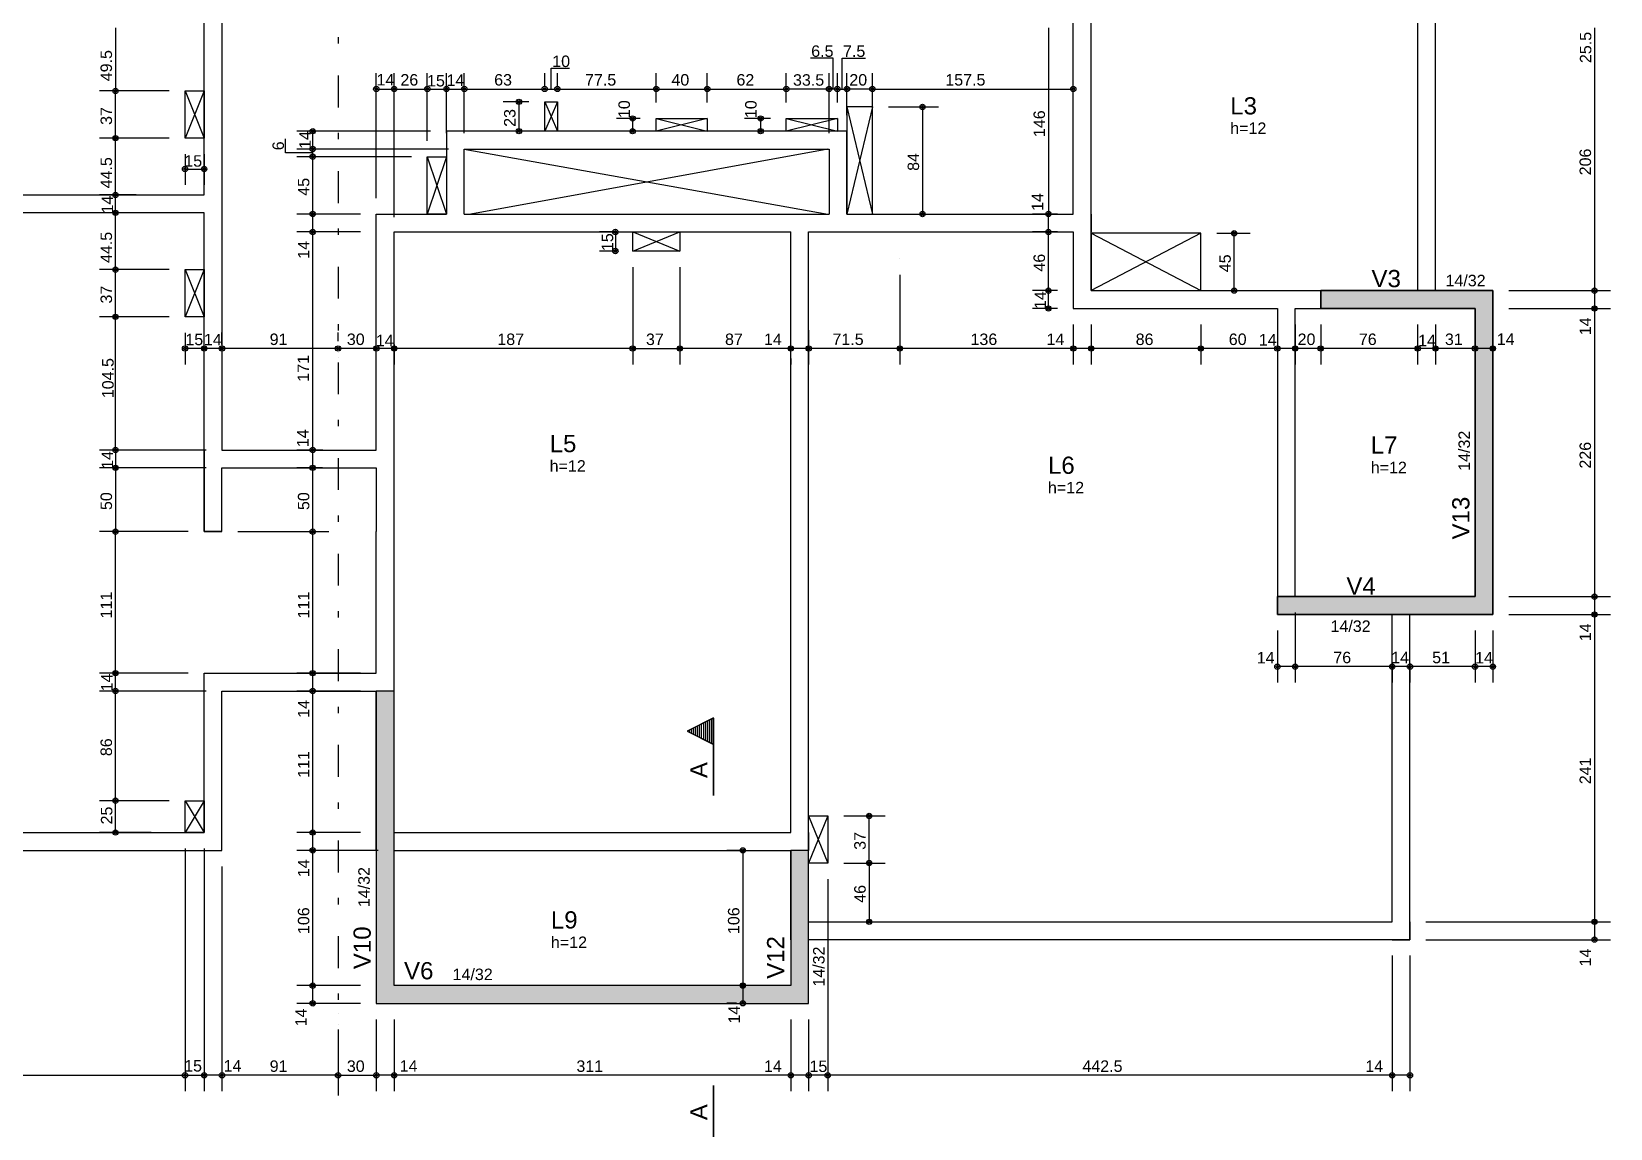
# Model space of a CAD drawing. Extents: x 0 to 119, y 0 to 84.
# Drawn here: x 23.87 to 48.63, y 47.89 to 65.09 of the extents above; entities that cross this region are included whole.
import ezdxf

# ---------------------------------------------------------------- set-up
doc = ezdxf.new("R2010")
doc.units = 0
doc.header["$MEASUREMENT"] = 0
doc.linetypes.add('ESTILO_TQS_0003', pattern=[1.5, 0.5, -0.4, 0.1, -0.5])
for name, color, linetype in [('10', 252, 'CONTINUOUS'), ('18', 6, 'CONTINUOUS'), ('25', 130, 'CONTINUOUS'), ('3', 7, 'CONTINUOUS'), ('32', 250, 'CONTINUOUS'), ('37', 7, 'CONTINUOUS'), ('38', 7, 'CONTINUOUS'), ('9', 8, 'CONTINUOUS')]:
    doc.layers.add(name, color=color, linetype=linetype)
doc.styles.add('TQS_ARIAL', font='arial.ttf')

msp = doc.modelspace()

# ---------------------------------------------------------------- linework, layer by layer
at = {"layer": '10', "color": 252, "linetype": 'Continuous'}
for p, q in [((26.573796, 64.15802), (26.273796, 63.41802)), ((26.273796, 64.15802), (26.573796, 63.41802)), ((31.914176, 63.98763), (32.114176, 63.52763)), ((32.114176, 63.98763), (31.914176, 63.52763)), ((36.65381, 63.9073), (37.05381, 62.2273)), ((37.05381, 63.9073), (36.65381, 62.2273)), ((33.663744, 63.727416), (34.463744, 63.5273)), ((34.463744, 63.727416), (33.663744, 63.5273)), ((35.703726, 63.727416), (36.503726, 63.527416)), ((36.503726, 63.727416), (35.703726, 63.527416)), ((30.65381, 63.2473), (36.35381, 62.2273)), ((36.35381, 63.2473), (30.75381, 62.2273)), ((30.07381, 63.1273), (30.37381, 62.2273)), ((30.37381, 63.1273), (30.07381, 62.2273)), ((33.294263, 61.947328), (34.034263, 61.647328)), ((33.294263, 61.647328), (34.034263, 61.947328)), ((42.204396, 61.9273), (40.484396, 61.027958)), ((40.484396, 61.92676), (42.204396, 61.027958)), ((26.57381, 61.35657), (26.27381, 60.61657)), ((26.27381, 61.35657), (26.57381, 60.61657)), ((26.27381, 53.0273), (26.57381, 52.5273)), ((26.57381, 53.0273), (26.27381, 52.5273)), ((36.05381, 52.788285), (36.35381, 52.048285)), ((36.35381, 52.788285), (36.05381, 52.048285))]:
    msp.add_line(p, q, dxfattribs=at)
for points in [[(26.273796, 63.41802), (26.273796, 64.15802), (26.573796, 64.15802), (26.573796, 63.41802), (26.273796, 63.41802)], [(31.914176, 63.98763), (32.114176, 63.98763), (32.114176, 63.52763), (31.914176, 63.52763), (31.914176, 63.98763)], [(36.65381, 62.2273), (37.05381, 62.2273), (37.05381, 63.9073), (36.65381, 63.9073), (36.65381, 62.2273)], [(33.663744, 63.727416), (34.463744, 63.727416), (34.463744, 63.5273), (33.663744, 63.5273), (33.663744, 63.727416)], [(35.703726, 63.727416), (36.503726, 63.727416), (36.503726, 63.527416), (35.703726, 63.527416), (35.703726, 63.727416)], [(30.37381, 62.2273), (30.07381, 62.2273), (30.07381, 63.1273), (30.37381, 63.1273), (30.37381, 62.2273)], [(34.034263, 61.647328), (33.294263, 61.647328), (33.294263, 61.947328), (34.034263, 61.947328), (34.034263, 61.647328)], [(42.204396, 61.9273), (40.484396, 61.9273), (40.484396, 61.027958), (42.204396, 61.027958), (42.204396, 61.9273)], [(26.27381, 60.61657), (26.27381, 61.35657), (26.57381, 61.35657), (26.57381, 60.61657), (26.27381, 60.61657)], [(26.27381, 53.0273), (26.57381, 53.0273), (26.57381, 52.5273), (26.27381, 52.5273), (26.27381, 53.0273)], [(36.05381, 52.048285), (36.05381, 52.788285), (36.35381, 52.788285), (36.35381, 52.048285), (36.05381, 52.048285)]]:
    msp.add_lwpolyline(points, dxfattribs=at)
at = {"layer": '18', "color": 6, "linetype": 'ESTILO_TQS_0003'}
msp.add_line((28.67381, 74.901197), (28.67381, 48.197187), dxfattribs=at)
at = {"layer": '25', "color": 130, "linetype": 'Continuous'}
for points in [[(44.083854, 61.0273), (46.783854, 61.0273), (46.783854, 55.9473), (43.40381, 55.9473), (43.40381, 56.2273), (46.503854, 56.2273), (46.503854, 60.7473), (44.083854, 60.7473), (44.083854, 61.027298)], [(29.27381, 54.747349), (29.27381, 49.84616), (36.05381, 49.84616), (36.05381, 52.2473), (35.77381, 52.2473), (35.77381, 50.127185), (29.55381, 50.127185), (29.55381, 54.747349), (29.27381, 54.747349)]]:
    msp.add_lwpolyline(points, dxfattribs=at)
for points in [[(44.083854, 60.7473), (44.083854, 61.0273), (46.503854, 60.7473)], [(44.083854, 61.0273), (46.783854, 61.0273), (46.503854, 60.7473)], [(46.503854, 60.7473), (46.783854, 61.0273), (46.503854, 56.2273)], [(46.783854, 61.0273), (46.783854, 55.9473), (46.503854, 56.2273)], [(46.503854, 56.2273), (46.783854, 55.9473), (43.40381, 55.9473)], [(43.40381, 55.9473), (43.40381, 56.2273), (46.503854, 56.2273)], [(29.55381, 50.127185), (29.55381, 54.747349), (29.27381, 54.747349)], [(29.55381, 50.127185), (29.27381, 54.747349), (29.27381, 49.84616)], [(35.77381, 52.2473), (35.77381, 50.127185), (36.05381, 49.84616)], [(35.77381, 52.2473), (36.05381, 49.84616), (36.05381, 52.2473)], [(29.55381, 50.127185), (29.27381, 49.84616), (36.05381, 49.84616)], [(29.55381, 50.127185), (36.05381, 49.84616), (35.77381, 50.127185)]]:
    msp.add_solid(points, dxfattribs=at)
at = {"layer": '3', "color": 7, "linetype": 'Continuous'}
for p, q in [((44.083854, 61.0273), (44.083854, 60.7473)), ((44.083854, 61.0273), (44.083854, 60.7473)), ((46.783854, 55.9473), (46.783854, 61.0273)), ((46.783854, 55.9473), (46.783854, 61.0273)), ((46.783854, 61.027298), (46.783854, 55.9473)), ((46.783854, 61.027298), (46.783854, 55.9473)), ((44.083854, 60.7473), (46.503854, 60.7473)), ((44.083854, 60.7473), (46.503854, 60.7473)), ((46.503854, 60.7473), (46.503854, 56.2273)), ((46.503854, 60.7473), (46.503854, 56.2273)), ((46.503854, 56.2273), (43.40381, 56.2273)), ((43.40381, 56.2273), (43.40381, 55.9473)), ((46.503854, 56.2273), (43.40381, 56.2273)), ((43.40381, 55.9473), (46.783854, 55.9473)), ((43.40381, 55.9473), (46.783854, 55.9473)), ((34.561941, 54.324016), (34.147109, 54.1166)), ((34.560203, 54.321195), (34.151011, 54.1166)), ((34.37048, 54.226331), (34.37048, 54.006868)), ((34.40239, 54.242286), (34.40239, 53.990913)), ((34.434301, 54.258243), (34.434301, 53.974957)), ((34.466211, 54.274198), (34.466211, 53.959001)), ((34.498121, 54.290153), (34.498121, 53.943046)), ((34.530031, 54.306109), (34.530031, 53.92709)), ((34.560202, 54.321195), (34.560202, 53.108061)), ((34.561941, 53.108061), (34.561941, 54.324016)), ((34.147109, 54.1166), (34.560203, 53.910054)), ((34.151012, 54.1166), (34.560202, 53.912005)), ((34.179019, 54.130604), (34.179019, 54.102597)), ((34.210929, 54.146559), (34.210929, 54.086642)), ((34.24284, 54.162514), (34.24284, 54.070687)), ((34.27475, 54.178468), (34.27475, 54.054732)), ((34.30666, 54.194422), (34.30666, 54.038777)), ((34.338759, 54.210473), (34.338572, 54.022821)), ((34.560202, 47.345867), (34.560202, 48.559001)), ((34.561941, 48.559001), (34.561941, 47.343046))]:
    msp.add_line(p, q, dxfattribs=at)
for points in [[(46.783854, 61.0273), (45.783854, 61.0273), (44.083854, 61.0273), (45.503854, 61.0273)], [(45.783854, 55.9473), (46.783852, 55.9473), (46.783852, 61.0273), (45.783854, 61.0273)], [(29.27381, 54.747349), (29.27381, 49.84616), (36.05381, 49.847185), (36.05381, 52.2473), (35.77381, 52.2473), (35.77381, 50.127185), (29.55381, 50.127185), (29.55381, 54.747349), (29.27381, 54.747349)], [(34.560202, 54.321195), (34.151012, 54.1166), (34.560202, 53.912005), (34.560202, 54.321195)], [(29.27381, 52.2473), (29.27381, 49.84616), (36.05381, 49.847185), (36.05381, 50.8473)]]:
    msp.add_lwpolyline(points, dxfattribs=at)
at = {"layer": '32', "color": 250, "linetype": 'Continuous'}
for p, q in [((25.183263, 65.1473), (25.183263, 64.15802)), ((39.814373, 65.1473), (39.814373, 62.2273)), ((48.377259, 65.1473), (48.377259, 61.0273)), ((29.27381, 62.4773), (29.27381, 64.439235)), ((29.55381, 62.1773), (29.55381, 64.439235)), ((29.55381, 62.1973), (29.55381, 64.439235)), ((30.07381, 63.3773), (30.07381, 64.439235)), ((30.07381, 63.3773), (30.07381, 64.439235)), ((30.37381, 63.7773), (30.37381, 64.439235)), ((30.37381, 63.4973), (30.37381, 64.439235)), ((30.65381, 63.7773), (30.65381, 64.439235)), ((30.65381, 63.4973), (30.65381, 64.439235)), ((31.914176, 64.23763), (31.914176, 64.439235)), ((31.914176, 64.23763), (31.914176, 64.439235)), ((32.114176, 64.23763), (32.114176, 64.439235)), ((32.114176, 64.23763), (32.114176, 64.439235)), ((33.663744, 63.977416), (33.663744, 64.439235)), ((33.663744, 63.977416), (33.663744, 64.439235)), ((34.463744, 63.977416), (34.463744, 64.439235)), ((34.463744, 63.977416), (34.463744, 64.439235)), ((35.703726, 63.977416), (35.703726, 64.439235)), ((35.703726, 63.977416), (35.703726, 64.439235)), ((36.37381, 63.4973), (36.37381, 64.439235)), ((36.37381, 63.4973), (36.37381, 64.439235)), ((36.503726, 63.977416), (36.503726, 64.439235)), ((36.503726, 63.977416), (36.503726, 64.439235)), ((36.65381, 64.0273), (36.65381, 64.439235)), ((36.65381, 63.7773), (36.65381, 64.439235)), ((37.05381, 63.897382), (37.05381, 64.439235)), ((37.05381, 64.1573), (37.05381, 64.439235)), ((40.203854, 64.438895), (40.203854, 64.439235)), ((26.023796, 64.15802), (24.933263, 64.15802)), ((26.023796, 64.15802), (24.933263, 64.15802)), ((25.183263, 63.41802), (25.183263, 64.15802)), ((26.273796, 64.15802), (26.273796, 64.15802)), ((26.273796, 64.15802), (26.273796, 64.15802)), ((29.27381, 64.189235), (29.55381, 64.189235)), ((29.55381, 64.189235), (30.07381, 64.189235)), ((30.07381, 64.189235), (30.37381, 64.189235)), ((30.37381, 64.189235), (30.65381, 64.189235)), ((30.65381, 64.189235), (31.914176, 64.189235)), ((31.914176, 64.189235), (32.114176, 64.189235)), ((32.114176, 64.189235), (33.663744, 64.189235)), ((33.663744, 64.189235), (34.463744, 64.189235)), ((34.463744, 64.189235), (35.703726, 64.189235)), ((36.37381, 64.189235), (35.703726, 64.189235)), ((36.503726, 64.189235), (36.37381, 64.189235)), ((36.503726, 64.189235), (36.65381, 64.189235)), ((37.05381, 64.189235), (36.65381, 64.189235)), ((37.05381, 64.189235), (40.203854, 64.189235)), ((40.203854, 64.188895), (40.203854, 64.188895)), ((31.664176, 63.98763), (31.260807, 63.98763)), ((31.510807, 63.98763), (31.510807, 63.52763)), ((31.914176, 63.98763), (31.914176, 63.98763)), ((31.914176, 63.98763), (31.914176, 63.98763)), ((31.914176, 63.98763), (31.914176, 63.98763)), ((32.114176, 63.98763), (32.114176, 63.98763)), ((32.114176, 63.98763), (32.114176, 63.98763)), ((37.05381, 63.9073), (37.05381, 63.9073)), ((37.05381, 63.9073), (37.05381, 63.9073)), ((37.30381, 63.9073), (38.089825, 63.9073)), ((37.839825, 63.9073), (37.839825, 62.2273)), ((33.413744, 63.727416), (33.042621, 63.727416)), ((33.292621, 63.727416), (33.292621, 63.5273)), ((33.663744, 63.727416), (33.663744, 63.727416)), ((33.663744, 63.727416), (33.663744, 63.727416)), ((33.663744, 63.727416), (33.663744, 63.727416)), ((34.463744, 63.727416), (34.463744, 63.727416)), ((34.463744, 63.727416), (34.463744, 63.727416)), ((35.453726, 63.727416), (35.050119, 63.727416)), ((35.300119, 63.727416), (35.300119, 63.527416)), ((35.703726, 63.727416), (35.703726, 63.727416)), ((35.703726, 63.727416), (35.703726, 63.727416)), ((35.703726, 63.727416), (35.703726, 63.727416)), ((36.503726, 63.727416), (36.503726, 63.727416)), ((36.503726, 63.727416), (36.503726, 63.727416)), ((36.65381, 63.7773), (36.65381, 63.7773)), ((37.05381, 63.647382), (37.05381, 63.647382)), ((26.023796, 63.41802), (24.933263, 63.41802)), ((26.023796, 63.41802), (24.933263, 63.41802)), ((25.183263, 62.5273), (25.183263, 63.41802)), ((26.273796, 63.41802), (26.273796, 63.41802)), ((26.273796, 63.41802), (26.273796, 63.41802)), ((26.273796, 63.41802), (26.273796, 63.41802)), ((26.57381, 63.41802), (26.57381, 63.41802)), ((30.12381, 63.5273), (28.027582, 63.5273)), ((28.277582, 63.2473), (28.277582, 63.5273)), ((30.37381, 63.5273), (30.37381, 63.5273)), ((30.37381, 63.5273), (30.37381, 63.5273)), ((30.65381, 63.5273), (30.65381, 63.5273)), ((31.664176, 63.52763), (31.260807, 63.52763)), ((31.914176, 63.52763), (31.914176, 63.52763)), ((33.413744, 63.5273), (33.042621, 63.5273)), ((33.663744, 63.5273), (33.663744, 63.5273)), ((35.453726, 63.527416), (35.050119, 63.527416)), ((35.703726, 63.527416), (35.703726, 63.527416)), ((36.65381, 63.5273), (36.65381, 63.5273)), ((26.273796, 63.16802), (26.273796, 62.684535)), ((26.57381, 63.16802), (26.57381, 62.684535)), ((30.40381, 63.2473), (28.027582, 63.2473)), ((30.40381, 63.2473), (28.027582, 63.2473)), ((28.277582, 63.1273), (28.277582, 63.2473)), ((30.37381, 63.2473), (30.37381, 63.2473)), ((30.65381, 63.2473), (30.65381, 63.2473)), ((30.65381, 63.2473), (30.65381, 63.2473)), ((30.65381, 63.2473), (30.65381, 63.2473)), ((36.37381, 63.2473), (36.37381, 63.2473)), ((36.37381, 63.2473), (36.37381, 63.2473)), ((26.273796, 62.934535), (26.57381, 62.934535)), ((29.82381, 63.1273), (28.027582, 63.1273)), ((29.82381, 63.1273), (28.027582, 63.1273)), ((28.277582, 62.2273), (28.277582, 63.1273)), ((30.07381, 63.1273), (30.07381, 63.1273)), ((30.07381, 63.1273), (30.07381, 63.1273)), ((30.07381, 63.1273), (30.07381, 63.1273)), ((30.07381, 63.1273), (30.07381, 63.1273)), ((25.102949, 62.5273), (24.933263, 62.5273)), ((25.5104, 62.5273), (24.933263, 62.5273)), ((25.183263, 62.2473), (25.183263, 62.5273)), ((25.352949, 62.5273), (25.352949, 62.5273)), ((25.7604, 62.5273), (25.7604, 62.5273)), ((25.220679, 62.2473), (24.933263, 62.2473)), ((25.220679, 62.2473), (24.933263, 62.2473)), ((25.183263, 61.35657), (25.183263, 62.2473)), ((25.470679, 62.2473), (25.470679, 62.2473)), ((25.470679, 62.2473), (25.470679, 62.2473)), ((29.02381, 62.2273), (28.027582, 62.2273)), ((29.02381, 62.2273), (28.027582, 62.2273)), ((28.277582, 61.9473), (28.277582, 62.2273)), ((29.27381, 62.2273), (29.27381, 62.2273)), ((29.27381, 62.2273), (29.27381, 62.2273)), ((29.27381, 62.2273), (29.27381, 62.2273)), ((37.06381, 62.2273), (37.06381, 62.2273)), ((37.31381, 62.2273), (38.089825, 62.2273)), ((39.953854, 62.2273), (39.564373, 62.2273)), ((39.953854, 62.2273), (39.564373, 62.2273)), ((39.814373, 61.9473), (39.814373, 62.2273)), ((40.203854, 62.2273), (40.203854, 62.2273)), ((40.203854, 62.2273), (40.203854, 62.2273)), ((29.02381, 61.9473), (28.027582, 61.9473)), ((29.02381, 61.9473), (28.027582, 61.9473)), ((28.277582, 58.527301), (28.277582, 61.9473)), ((29.27381, 61.9473), (29.27381, 61.9473)), ((29.27381, 61.9473), (29.27381, 61.9473)), ((29.55381, 61.9473), (29.55381, 61.9473)), ((29.55381, 61.9273), (29.55381, 61.9273)), ((33.044263, 61.9473), (32.772657, 61.9473)), ((33.022657, 61.9473), (33.022657, 61.647328)), ((33.294263, 61.9473), (33.294263, 61.9473)), ((39.953854, 61.9473), (39.564373, 61.9473)), ((39.953854, 61.9473), (39.564373, 61.9473)), ((39.814373, 61.0273), (39.814373, 61.9473)), ((40.203854, 61.9473), (40.203854, 61.9473)), ((40.203854, 61.9473), (40.203854, 61.9473)), ((42.204396, 61.9273), (42.204396, 61.9273)), ((42.454396, 61.9273), (42.977294, 61.9273)), ((42.727294, 61.0273), (42.727294, 61.9273)), ((33.044263, 61.647328), (32.772657, 61.647328)), ((33.294263, 61.647328), (33.294263, 61.647328)), ((33.294263, 61.647328), (33.294263, 61.647328)), ((33.294263, 61.647328), (33.294263, 61.647328)), ((34.034263, 61.647328), (34.034263, 61.647328)), ((34.034263, 61.647328), (34.034263, 61.647328)), ((37.484306, 61.5273), (37.484306, 61.5273)), ((37.484306, 61.5273), (37.484306, 61.5273)), ((26.02381, 61.35657), (24.933263, 61.35657)), ((26.02381, 61.35657), (24.933263, 61.35657)), ((25.183263, 60.61657), (25.183263, 61.35657)), ((26.27381, 61.35657), (26.27381, 61.35657)), ((26.27381, 61.35657), (26.27381, 61.35657)), ((33.294263, 61.397328), (33.294263, 59.869884)), ((33.294263, 61.397328), (33.294263, 59.869884)), ((34.034263, 61.397328), (34.034263, 59.869884)), ((34.034263, 61.397328), (34.034263, 59.869884)), ((37.484306, 61.2773), (37.484306, 59.869884)), ((37.484306, 61.2773), (37.484306, 59.869884)), ((39.953854, 61.0273), (39.564373, 61.0273)), ((39.953854, 61.0273), (39.564373, 61.0273)), ((39.814373, 60.7473), (39.814373, 61.0273)), ((40.203854, 61.0273), (40.203854, 61.0273)), ((40.203854, 61.0273), (40.203854, 61.0273)), ((42.358525, 61.0273), (42.358525, 61.0273)), ((42.608525, 61.0273), (42.977294, 61.0273)), ((46.783852, 61.0273), (46.783852, 61.0273)), ((46.783854, 61.0273), (46.783854, 61.0273)), ((47.033852, 61.0273), (48.627259, 61.0273)), ((47.033854, 61.0273), (48.627259, 61.0273)), ((48.377259, 61.0273), (48.377259, 60.7473)), ((39.953854, 60.7473), (39.564373, 60.7473)), ((40.203854, 60.7473), (40.203854, 60.7473)), ((40.203854, 60.7473), (40.203854, 60.7473)), ((40.203854, 60.7473), (40.203854, 60.7473)), ((40.483854, 60.7473), (40.483854, 60.7473)), ((40.483854, 60.7473), (40.483854, 60.7473)), ((42.204396, 60.7473), (42.204396, 60.7473)), ((42.204396, 60.7473), (42.204396, 60.7473)), ((43.403854, 60.7473), (43.403854, 60.7473)), ((43.403854, 60.7473), (43.403854, 60.7473)), ((43.683854, 60.7473), (43.683854, 60.7473)), ((43.683854, 60.7473), (43.683854, 60.7473)), ((44.083854, 60.747298), (44.083854, 60.747298)), ((44.083854, 60.747298), (44.083854, 60.747298)), ((45.603854, 60.747298), (45.603854, 60.747298)), ((45.603854, 60.747298), (45.603854, 60.747298)), ((45.883854, 60.747298), (45.883854, 60.747298)), ((45.883855, 60.747298), (45.883855, 60.747298)), ((46.783852, 60.7473), (46.783852, 60.7473)), ((46.783852, 60.7473), (46.783852, 60.7473)), ((47.033852, 60.7473), (48.627259, 60.7473)), ((47.033852, 60.7473), (48.627259, 60.7473)), ((48.377259, 60.7473), (48.377259, 56.2273)), ((26.02381, 60.61657), (24.933263, 60.61657)), ((26.02381, 60.61657), (24.933263, 60.61657)), ((25.183263, 58.527301), (25.183263, 60.61657)), ((26.27381, 60.61657), (26.27381, 60.61657)), ((26.27381, 60.61657), (26.27381, 60.61657)), ((26.27381, 60.61657), (26.27381, 60.61657)), ((29.55381, 60.431725), (29.55381, 60.431725)), ((36.05381, 60.654428), (36.05381, 60.654428)), ((36.05381, 60.654428), (36.05381, 60.654428)), ((40.203854, 60.4973), (40.203854, 59.869884)), ((40.203854, 60.4973), (40.203854, 59.869884)), ((40.483854, 60.4973), (40.483854, 59.869884)), ((40.483854, 60.4973), (40.483854, 59.869884)), ((42.204396, 60.4973), (42.204396, 59.869884)), ((42.204396, 60.4973), (42.204396, 59.869884)), ((43.403854, 60.4973), (43.403854, 59.869884)), ((43.403854, 60.4973), (43.403854, 59.869884)), ((43.683854, 60.4973), (43.683854, 59.869884)), ((43.683854, 60.4973), (43.683854, 59.869884)), ((44.083854, 60.497298), (44.083854, 59.869884)), ((44.083854, 60.497298), (44.083854, 59.869884)), ((45.603854, 60.497298), (45.603854, 59.869884)), ((45.603854, 60.497298), (45.603854, 59.869884)), ((45.883854, 60.497298), (45.883854, 59.869884)), ((45.883855, 60.497298), (45.883855, 59.869884)), ((26.27381, 60.36657), (26.27381, 59.869884)), ((26.57381, 60.20429), (26.57381, 60.369884)), ((26.57381, 60.243108), (26.57381, 60.369884)), ((26.853782, 60.246477), (26.853782, 60.246477)), ((26.853783, 60.180017), (26.853783, 60.369884)), ((28.67381, 60.300566), (28.67381, 60.369884)), ((28.67381, 60.233864), (28.67381, 60.369884)), ((29.27381, 60.125945), (29.27381, 60.369884)), ((29.27381, 60.152977), (29.27381, 60.369884)), ((29.55381, 60.06785), (29.55381, 60.369884)), ((29.55381, 60.181725), (29.55381, 59.869884)), ((35.77381, 60.213045), (35.77381, 60.213045)), ((35.77381, 60.213045), (35.77381, 60.213045)), ((36.05381, 60.404428), (36.05381, 59.869884)), ((36.05381, 60.404428), (36.05381, 59.869884)), ((46.783854, 60.199325), (46.783854, 60.199325)), ((26.57381, 60.119884), (26.27381, 60.119884)), ((26.853783, 60.119884), (26.57381, 60.119884)), ((26.57381, 59.993108), (26.57381, 59.993108)), ((26.57381, 59.95429), (26.57381, 59.95429)), ((28.67381, 60.119884), (26.853782, 60.119884)), ((26.853782, 59.996477), (26.853782, 59.869884)), ((26.853783, 59.930017), (26.853783, 59.930017)), ((29.27381, 60.119884), (28.67381, 60.119884)), ((28.67381, 60.050566), (28.67381, 60.050566)), ((28.67381, 59.983864), (28.67381, 59.983864)), ((29.55381, 60.119884), (29.27381, 60.119884)), ((33.294263, 60.119884), (29.55381, 60.119884)), ((33.294263, 60.119884), (34.034263, 60.119884)), ((35.77381, 60.119884), (34.034263, 60.119884)), ((36.05381, 60.119884), (35.77381, 60.119884)), ((35.77381, 59.963045), (35.77381, 59.869884)), ((35.77381, 59.963045), (35.77381, 59.869884)), ((37.484306, 60.119884), (36.05381, 60.119884)), ((40.203854, 60.119884), (37.484306, 60.119884)), ((40.483854, 60.119884), (40.203854, 60.119884)), ((42.204396, 60.119884), (40.483854, 60.119884)), ((43.403854, 60.119884), (42.204396, 60.119884)), ((43.683854, 60.119884), (43.403854, 60.119884)), ((44.083854, 60.119884), (43.683854, 60.119884)), ((45.603854, 60.119884), (44.083854, 60.119884)), ((45.883854, 60.119884), (45.603854, 60.119884)), ((46.503856, 60.119884), (45.883855, 60.119884)), ((46.783854, 60.119884), (46.503856, 60.119884)), ((46.503856, 60.119884), (46.503856, 60.119884)), ((46.503856, 60.119884), (46.503856, 60.119884)), ((46.783854, 59.949325), (46.783854, 59.869884)), ((29.27381, 59.902977), (29.27381, 59.902977)), ((29.27381, 59.875945), (29.27381, 59.875945)), ((29.55381, 59.81785), (29.55381, 59.81785)), ((26.603785, 58.527301), (24.933263, 58.527301)), ((26.60381, 58.527301), (24.933263, 58.527301)), ((25.183263, 58.527301), (25.183263, 58.247301)), ((26.853785, 58.527301), (26.853785, 58.527301)), ((26.85381, 58.527301), (26.85381, 58.527301)), ((28.437693, 58.527301), (28.027582, 58.527301)), ((28.437693, 58.527301), (28.027582, 58.527301)), ((28.277582, 58.247301), (28.277582, 58.527301)), ((28.687693, 58.527301), (28.687693, 58.527301)), ((28.687693, 58.527301), (28.687693, 58.527301)), ((26.60381, 58.247301), (24.933263, 58.247301)), ((26.60381, 58.247301), (24.933263, 58.247301)), ((25.183263, 58.247301), (25.183263, 57.2473)), ((26.85381, 58.247301), (26.85381, 58.247301)), ((26.85381, 58.247301), (26.85381, 58.247301)), ((28.429131, 58.247301), (28.027582, 58.247301)), ((28.429131, 58.247301), (28.027582, 58.247301)), ((28.277582, 57.2473), (28.277582, 58.247301)), ((28.679131, 58.247301), (28.679131, 58.247301)), ((28.679131, 58.247301), (28.679131, 58.247301)), ((26.32381, 57.2473), (24.933263, 57.2473)), ((26.32381, 57.2473), (24.933263, 57.2473)), ((25.183263, 55.027349), (25.183263, 57.2473)), ((26.57381, 57.2473), (26.57381, 57.2473)), ((26.57381, 57.2473), (26.57381, 57.2473)), ((26.85381, 57.2473), (26.85381, 57.2473)), ((26.85381, 57.2473), (26.85381, 57.2473)), ((27.10381, 57.2473), (28.527582, 57.2473)), ((27.10381, 57.2473), (28.527582, 57.2473)), ((28.277582, 55.027349), (28.277582, 57.2473)), ((43.683854, 56.2273), (43.683854, 56.2273)), ((46.783854, 56.2273), (46.783854, 56.2273)), ((46.783854, 56.2273), (46.783854, 56.2273)), ((47.033854, 56.2273), (48.627259, 56.2273)), ((47.033854, 56.2273), (48.627259, 56.2273)), ((48.377259, 56.2273), (48.377259, 55.9473)), ((43.683854, 55.9773), (43.683854, 54.879215)), ((43.40385, 55.947298), (43.40385, 55.947298)), ((43.68385, 55.947298), (43.68385, 55.947298)), ((46.503894, 55.947295), (46.503894, 55.947295)), ((46.503894, 55.947295), (46.503894, 55.947295)), ((46.783854, 55.9473), (46.783854, 55.9473)), ((46.783854, 55.9473), (46.783854, 55.9473)), ((46.783894, 55.947295), (46.783894, 55.947295)), ((47.033854, 55.9473), (48.627259, 55.9473)), ((47.033854, 55.9473), (48.627259, 55.9473)), ((48.377259, 55.9473), (48.377259, 51.1273)), ((43.40385, 55.697298), (43.40385, 54.879215)), ((43.68385, 55.697298), (43.68385, 54.879215)), ((46.503894, 55.697295), (46.503894, 54.879213)), ((46.503894, 55.697295), (46.503894, 54.879213)), ((46.783894, 55.697295), (46.783894, 54.879213)), ((45.203933, 55.438757), (45.203933, 55.438757)), ((45.203933, 55.18646), (45.203933, 55.379215)), ((45.483933, 55.432789), (45.483933, 55.432789)), ((45.483933, 55.432789), (45.483933, 55.432789)), ((26.32381, 55.027349), (24.933263, 55.027349)), ((26.32381, 55.027349), (24.933263, 55.027349)), ((25.183263, 54.747349), (25.183263, 55.027349)), ((26.57381, 55.027349), (26.57381, 55.027349)), ((26.57381, 55.027349), (26.57381, 55.027349)), ((29.02381, 55.027349), (28.027582, 55.027349)), ((29.02381, 55.027349), (28.027582, 55.027349)), ((28.277582, 54.747349), (28.277582, 55.027349)), ((29.27381, 55.027349), (29.27381, 55.027349)), ((29.27381, 55.027349), (29.27381, 55.027349)), ((43.68385, 55.129215), (43.40385, 55.129215)), ((45.203933, 55.129215), (43.683854, 55.129215)), ((45.203933, 55.188757), (45.203933, 54.879215)), ((45.483933, 55.129215), (45.203933, 55.129215)), ((45.483933, 55.182789), (45.483933, 54.879215)), ((45.483933, 55.182789), (45.483933, 54.879213)), ((46.503894, 55.129213), (45.483933, 55.129213)), ((46.783894, 55.129213), (46.503894, 55.129213)), ((26.60381, 54.747349), (24.933263, 54.747349)), ((26.60381, 54.747349), (24.933263, 54.747349)), ((25.183263, 53.0273), (25.183263, 54.747349)), ((26.85381, 54.747349), (26.85381, 54.747349)), ((26.85381, 54.747349), (26.85381, 54.747349)), ((29.02381, 54.747349), (28.027582, 54.747349)), ((29.02381, 54.747349), (28.027582, 54.747349)), ((28.277582, 52.5273), (28.277582, 54.747349)), ((29.27381, 54.747349), (29.27381, 54.747349)), ((29.27381, 54.747349), (29.27381, 54.747349)), ((45.203933, 54.93646), (45.203933, 54.93646)), ((26.02381, 53.0273), (24.933263, 53.0273)), ((26.02381, 53.0273), (24.933263, 53.0273)), ((25.183263, 52.5273), (25.183263, 53.0273)), ((26.27381, 53.0273), (26.27381, 53.0273)), ((26.27381, 53.0273), (26.27381, 53.0273)), ((36.35381, 52.788285), (36.35381, 52.788285)), ((36.60381, 52.788285), (37.252332, 52.788285)), ((37.002332, 52.048285), (37.002332, 52.788285)), ((25.741224, 52.5273), (24.933263, 52.5273)), ((25.991224, 52.5273), (25.991224, 52.5273)), ((26.27381, 52.5273), (26.27381, 52.5273)), ((26.27381, 52.5273), (26.27381, 52.5273)), ((26.57381, 52.5273), (26.57381, 52.5273)), ((29.02381, 52.5273), (28.027582, 52.5273)), ((29.02381, 52.5273), (28.027582, 52.5273)), ((28.277582, 52.2473), (28.277582, 52.5273)), ((29.27381, 52.5273), (29.27381, 52.5273)), ((29.27381, 52.5273), (29.27381, 52.5273)), ((26.27381, 52.2773), (26.27381, 48.469496)), ((26.27381, 52.2773), (26.27381, 48.469496)), ((26.57381, 52.2773), (26.57381, 48.469496)), ((26.57381, 52.2473), (26.57381, 52.2473)), ((26.85381, 52.2473), (26.85381, 52.2473)), ((26.85381, 52.2473), (26.85381, 52.2473)), ((29.30381, 52.2473), (28.027582, 52.2473)), ((29.30381, 52.2473), (28.027582, 52.2473)), ((28.277582, 50.127185), (28.277582, 52.2473)), ((29.55381, 52.2473), (29.55381, 52.2473)), ((29.55381, 52.2473), (29.55381, 52.2473)), ((34.994322, 52.247185), (34.772033, 52.247185)), ((35.022033, 52.247185), (35.022033, 50.127185)), ((35.244322, 52.247185), (35.244322, 52.247185)), ((26.57381, 51.9973), (26.57381, 48.469496)), ((26.85381, 51.9973), (26.85381, 48.469496)), ((26.85381, 51.9973), (26.85381, 48.469496)), ((36.35381, 52.048285), (36.35381, 52.048285)), ((36.35381, 52.048285), (36.35381, 52.048285)), ((36.35381, 52.048285), (36.35381, 52.048285)), ((36.35381, 52.048285), (36.35381, 52.048285)), ((36.60381, 52.048285), (37.252332, 52.048285)), ((36.60381, 52.048285), (37.252332, 52.048285)), ((37.002332, 52.048285), (37.002332, 51.1273)), ((36.35381, 51.798285), (36.35381, 48.469496)), ((36.35381, 51.798285), (36.35381, 48.469496)), ((36.646495, 51.1273), (36.646495, 51.1273)), ((36.896495, 51.1273), (37.252332, 51.1273)), ((45.483892, 51.1273), (45.483892, 51.1273)), ((45.483892, 51.1273), (45.483892, 51.1273)), ((45.733892, 51.1273), (48.627259, 51.1273)), ((45.733892, 51.1273), (48.627259, 51.1273)), ((48.377259, 51.1273), (48.377259, 50.8473)), ((45.203892, 50.8473), (45.203892, 50.8473)), ((45.203892, 50.8473), (45.203892, 50.8473)), ((45.483892, 50.8473), (45.483892, 50.8473)), ((45.483892, 50.8473), (45.483892, 50.8473)), ((45.733892, 50.8473), (48.627259, 50.8473)), ((45.203892, 50.5973), (45.203892, 48.469496)), ((45.203892, 50.5973), (45.203892, 48.469496)), ((45.483892, 50.5973), (45.483892, 48.469496)), ((29.02381, 50.127185), (28.027582, 50.127185)), ((29.02381, 50.127185), (28.027582, 50.127185)), ((28.277582, 49.846992), (28.277582, 50.127185)), ((29.27381, 50.127185), (29.27381, 50.127185)), ((29.27381, 50.127185), (29.27381, 50.127185)), ((34.915601, 50.129185), (34.772033, 50.129185)), ((35.117894, 50.127185), (34.772033, 50.127185)), ((35.022033, 50.129185), (35.022033, 49.849052)), ((35.165601, 50.129185), (35.165601, 50.129185)), ((35.367894, 50.127185), (35.367894, 50.127185)), ((29.02381, 49.846992), (28.027582, 49.846992)), ((29.27381, 49.846992), (36.05381, 49.846992)), ((29.27381, 49.846992), (29.27381, 49.846992)), ((29.27381, 49.84616), (29.27381, 49.84616)), ((29.27381, 49.84616), (29.27381, 49.84616)), ((29.55381, 49.84616), (29.55381, 49.84616)), ((29.55381, 49.84616), (29.55381, 49.84616)), ((34.921832, 49.849052), (34.772033, 49.849052)), ((35.171832, 49.849052), (35.171832, 49.849052)), ((35.77381, 49.84616), (35.77381, 49.84616)), ((35.77381, 49.84616), (35.77381, 49.84616)), ((36.05381, 49.84616), (36.05381, 49.84616)), ((36.05381, 49.84616), (36.05381, 49.84616)), ((28.67381, 49.688581), (28.67381, 49.688581)), ((29.27381, 49.59616), (29.27381, 48.469496)), ((29.27381, 49.59616), (29.27381, 48.469496)), ((29.55381, 49.59616), (29.55381, 48.469496)), ((29.55381, 49.59616), (29.55381, 48.469496)), ((35.77381, 49.59616), (35.77381, 48.469496)), ((35.77381, 49.59616), (35.77381, 48.469496)), ((36.05381, 49.59616), (36.05381, 48.469496)), ((36.05381, 49.59616), (36.05381, 48.469496)), ((28.67381, 49.516245), (28.67381, 49.516245)), ((28.67381, 49.438581), (28.67381, 48.469496)), ((28.67381, 49.266245), (28.67381, 48.469496)), ((19.25381, 48.719496), (26.27381, 48.719496)), ((26.27381, 48.719496), (26.57381, 48.719496)), ((26.85381, 48.719496), (26.57381, 48.719496)), ((28.67381, 48.719496), (26.85381, 48.719496)), ((28.67381, 48.719496), (29.27381, 48.719496)), ((29.55381, 48.719496), (29.27381, 48.719496)), ((35.77381, 48.719496), (29.55381, 48.719496)), ((36.05381, 48.719496), (35.77381, 48.719496)), ((36.35381, 48.719496), (36.05381, 48.719496)), ((45.203892, 48.719496), (36.35381, 48.719496)), ((45.483892, 48.719496), (45.203892, 48.719496))]:
    msp.add_line(p, q, dxfattribs=at)
for points in [[(36.438768, 64.189235), (36.438768, 64.672455), (36.085463, 64.672455)], [(36.578768, 64.189235), (36.578768, 64.672455), (36.946055, 64.672455)], [(32.014176, 64.189235), (32.014176, 64.513989), (32.30243, 64.513989)], [(28.277582, 63.1873), (27.849058, 63.1873), (27.849058, 63.406458)]]:
    msp.add_lwpolyline(points, dxfattribs=at)
for centre, radius in [((25.183263, 64.15802), 0.041625), ((25.183263, 64.15802), 0.041625), ((25.183263, 64.15802), 0.02075), ((25.183263, 64.15802), 0.02075), ((29.27381, 64.189235), 0.041625), ((29.27381, 64.189235), 0.02075), ((29.55381, 64.189235), 0.041625), ((29.55381, 64.189235), 0.041625), ((29.55381, 64.189235), 0.02075), ((29.55381, 64.189235), 0.02075), ((30.07381, 64.189235), 0.041625), ((30.07381, 64.189235), 0.041625), ((30.07381, 64.189235), 0.02075), ((30.07381, 64.189235), 0.02075), ((30.37381, 64.189235), 0.041625), ((30.37381, 64.189235), 0.041625), ((30.37381, 64.189235), 0.02075), ((30.37381, 64.189235), 0.02075), ((30.65381, 64.189235), 0.041625), ((30.65381, 64.189235), 0.041625), ((30.65381, 64.189235), 0.02075), ((30.65381, 64.189235), 0.02075), ((31.914176, 64.189235), 0.041625), ((31.914176, 64.189235), 0.041625), ((31.914176, 64.189235), 0.02075), ((31.914176, 64.189235), 0.02075), ((32.114176, 64.189235), 0.041625), ((32.114176, 64.189235), 0.041625), ((32.114176, 64.189235), 0.02075), ((32.114176, 64.189235), 0.02075), ((33.663744, 64.189235), 0.041625), ((33.663744, 64.189235), 0.041625), ((33.663744, 64.189235), 0.02075), ((33.663744, 64.189235), 0.02075), ((34.463744, 64.189235), 0.041625), ((34.463744, 64.189235), 0.041625), ((34.463744, 64.189235), 0.02075), ((34.463744, 64.189235), 0.02075), ((35.703726, 64.189235), 0.041625), ((35.703726, 64.189235), 0.041625), ((35.703726, 64.189235), 0.02075), ((35.703726, 64.189235), 0.02075), ((36.37381, 64.189235), 0.041625), ((36.37381, 64.189235), 0.041625), ((36.37381, 64.189235), 0.02075), ((36.37381, 64.189235), 0.02075), ((36.503726, 64.189235), 0.041625), ((36.503726, 64.189235), 0.041625), ((36.503726, 64.189235), 0.02075), ((36.503726, 64.189235), 0.02075), ((36.65381, 64.189235), 0.041625), ((36.65381, 64.189235), 0.041625), ((36.65381, 64.189235), 0.02075), ((36.65381, 64.189235), 0.02075), ((37.05381, 64.189235), 0.041625), ((37.05381, 64.189235), 0.041625), ((37.05381, 64.189235), 0.02075), ((37.05381, 64.189235), 0.02075), ((40.203854, 64.189235), 0.041625), ((40.203854, 64.189235), 0.02075), ((31.510807, 63.98763), 0.041625), ((31.510807, 63.98763), 0.02075), ((37.839825, 63.9073), 0.041625), ((37.839825, 63.9073), 0.02075), ((33.292621, 63.727416), 0.041625), ((33.292621, 63.727416), 0.02075), ((35.300119, 63.727416), 0.041625), ((35.300119, 63.727416), 0.02075), ((25.183263, 63.41802), 0.041625), ((25.183263, 63.41802), 0.041625), ((25.183263, 63.41802), 0.02075), ((25.183263, 63.41802), 0.02075), ((28.277582, 63.5273), 0.041625), ((28.277582, 63.5273), 0.02075), ((31.510807, 63.52763), 0.041625), ((31.510807, 63.52763), 0.02075), ((33.292621, 63.5273), 0.041625), ((33.292621, 63.5273), 0.02075), ((35.300119, 63.527416), 0.041625), ((35.300119, 63.527416), 0.02075), ((28.277582, 63.2473), 0.041625), ((28.277582, 63.2473), 0.041625), ((28.277582, 63.1273), 0.041625), ((28.277582, 63.1273), 0.041625), ((28.277582, 63.2473), 0.02075), ((28.277582, 63.2473), 0.02075), ((28.277582, 63.1273), 0.02075), ((28.277582, 63.1273), 0.02075), ((26.273796, 62.934535), 0.041625), ((26.273796, 62.934535), 0.02075), ((26.57381, 62.934535), 0.041625), ((26.57381, 62.934535), 0.02075), ((25.183263, 62.5273), 0.041625), ((25.183263, 62.5273), 0.041625), ((25.183263, 62.5273), 0.02075), ((25.183263, 62.5273), 0.02075), ((25.183263, 62.2473), 0.041625), ((25.183263, 62.2473), 0.041625), ((25.183263, 62.2473), 0.02075), ((25.183263, 62.2473), 0.02075), ((28.277582, 62.2273), 0.041625), ((28.277582, 62.2273), 0.041625), ((28.277582, 62.2273), 0.02075), ((28.277582, 62.2273), 0.02075), ((37.839825, 62.2273), 0.041625), ((37.839825, 62.2273), 0.02075), ((39.814373, 62.2273), 0.041625), ((39.814373, 62.2273), 0.041625), ((39.814373, 62.2273), 0.02075), ((39.814373, 62.2273), 0.02075), ((28.277582, 61.9473), 0.041625), ((28.277582, 61.9473), 0.041625), ((28.277582, 61.9473), 0.02075), ((28.277582, 61.9473), 0.02075), ((33.022657, 61.9473), 0.041625), ((33.022657, 61.9473), 0.02075), ((39.814373, 61.9473), 0.041625), ((39.814373, 61.9473), 0.041625), ((39.814373, 61.9473), 0.02075), ((39.814373, 61.9473), 0.02075), ((42.727294, 61.9273), 0.041625), ((42.727294, 61.9273), 0.02075), ((33.022657, 61.647328), 0.041625), ((33.022657, 61.647328), 0.02075), ((25.183263, 61.35657), 0.041625), ((25.183263, 61.35657), 0.041625), ((25.183263, 61.35657), 0.02075), ((25.183263, 61.35657), 0.02075), ((39.814373, 61.0273), 0.041625), ((39.814373, 61.0273), 0.041625), ((39.814373, 61.0273), 0.02075), ((39.814373, 61.0273), 0.02075), ((42.727294, 61.0273), 0.041625), ((42.727294, 61.0273), 0.02075), ((48.377259, 61.0273), 0.041625), ((48.377259, 61.0273), 0.041625), ((48.377259, 61.0273), 0.02075), ((48.377259, 61.0273), 0.02075), ((39.814373, 60.7473), 0.041625), ((39.814373, 60.7473), 0.02075), ((48.377259, 60.7473), 0.041625), ((48.377259, 60.7473), 0.041625), ((48.377259, 60.7473), 0.02075), ((48.377259, 60.7473), 0.02075), ((25.183263, 60.61657), 0.041625), ((25.183263, 60.61657), 0.041625), ((25.183263, 60.61657), 0.02075), ((25.183263, 60.61657), 0.02075), ((26.27381, 60.119884), 0.041625), ((26.27381, 60.119884), 0.02075), ((26.57381, 60.119884), 0.041625), ((26.57381, 60.119884), 0.041625), ((26.57381, 60.119884), 0.02075), ((26.57381, 60.119884), 0.02075), ((26.853782, 60.119884), 0.041625), ((26.853783, 60.119884), 0.041625), ((26.853782, 60.119884), 0.02075), ((26.853783, 60.119884), 0.02075), ((28.67381, 60.119884), 0.041625), ((28.67381, 60.119884), 0.041625), ((28.67381, 60.119884), 0.02075), ((28.67381, 60.119884), 0.02075), ((29.27381, 60.119884), 0.041625), ((29.27381, 60.119884), 0.041625), ((29.27381, 60.119884), 0.02075), ((29.27381, 60.119884), 0.02075), ((29.55381, 60.119884), 0.041625), ((29.55381, 60.119884), 0.041625), ((29.55381, 60.119884), 0.02075), ((29.55381, 60.119884), 0.02075), ((33.294263, 60.119884), 0.041625), ((33.294263, 60.119884), 0.041625), ((33.294263, 60.119884), 0.02075), ((33.294263, 60.119884), 0.02075), ((34.034263, 60.119884), 0.041625), ((34.034263, 60.119884), 0.041625), ((34.034263, 60.119884), 0.02075), ((34.034263, 60.119884), 0.02075), ((35.77381, 60.119884), 0.041625), ((35.77381, 60.119884), 0.041625), ((35.77381, 60.119884), 0.02075), ((35.77381, 60.119884), 0.02075), ((36.05381, 60.119884), 0.041625), ((36.05381, 60.119884), 0.041625), ((36.05381, 60.119884), 0.02075), ((36.05381, 60.119884), 0.02075), ((37.484306, 60.119884), 0.041625), ((37.484306, 60.119884), 0.041625), ((37.484306, 60.119884), 0.02075), ((37.484306, 60.119884), 0.02075), ((40.203854, 60.119884), 0.041625), ((40.203854, 60.119884), 0.041625), ((40.203854, 60.119884), 0.02075), ((40.203854, 60.119884), 0.02075), ((40.483854, 60.119884), 0.041625), ((40.483854, 60.119884), 0.041625), ((40.483854, 60.119884), 0.02075), ((40.483854, 60.119884), 0.02075), ((42.204396, 60.119884), 0.041625), ((42.204396, 60.119884), 0.041625), ((42.204396, 60.119884), 0.02075), ((42.204396, 60.119884), 0.02075), ((43.403854, 60.119884), 0.041625), ((43.403854, 60.119884), 0.041625), ((43.403854, 60.119884), 0.02075), ((43.403854, 60.119884), 0.02075), ((43.683854, 60.119884), 0.041625), ((43.683854, 60.119884), 0.041625), ((43.683854, 60.119884), 0.02075), ((43.683854, 60.119884), 0.02075), ((44.083854, 60.119884), 0.041625), ((44.083854, 60.119884), 0.041625), ((44.083854, 60.119884), 0.02075), ((44.083854, 60.119884), 0.02075), ((45.603854, 60.119884), 0.041625), ((45.603854, 60.119884), 0.041625), ((45.603854, 60.119884), 0.02075), ((45.603854, 60.119884), 0.02075), ((45.883854, 60.119884), 0.041625), ((45.883855, 60.119884), 0.041625), ((45.883854, 60.119884), 0.02075), ((45.883855, 60.119884), 0.02075), ((46.503856, 60.119884), 0.041625), ((46.503856, 60.119884), 0.041625), ((46.503856, 60.119884), 0.02075), ((46.503856, 60.119884), 0.02075), ((46.783854, 60.119884), 0.041625), ((46.783854, 60.119884), 0.02075), ((25.183263, 58.527301), 0.041625), ((25.183263, 58.527301), 0.041625), ((25.183263, 58.527301), 0.02075), ((25.183263, 58.527301), 0.02075), ((28.277582, 58.527301), 0.041625), ((28.277582, 58.527301), 0.041625), ((28.277582, 58.527301), 0.02075), ((28.277582, 58.527301), 0.02075), ((25.183263, 58.247301), 0.041625), ((25.183263, 58.247301), 0.041625), ((25.183263, 58.247301), 0.02075), ((25.183263, 58.247301), 0.02075), ((28.277582, 58.247301), 0.041625), ((28.277582, 58.247301), 0.041625), ((28.277582, 58.247301), 0.02075), ((28.277582, 58.247301), 0.02075), ((25.183263, 57.2473), 0.041625), ((25.183263, 57.2473), 0.041625), ((25.183263, 57.2473), 0.02075), ((25.183263, 57.2473), 0.02075), ((28.277582, 57.2473), 0.041625), ((28.277582, 57.2473), 0.041625), ((28.277582, 57.2473), 0.02075), ((28.277582, 57.2473), 0.02075), ((48.377259, 56.2273), 0.041625), ((48.377259, 56.2273), 0.041625), ((48.377259, 56.2273), 0.02075), ((48.377259, 56.2273), 0.02075), ((48.377259, 55.9473), 0.041625), ((48.377259, 55.9473), 0.041625), ((48.377259, 55.9473), 0.02075), ((48.377259, 55.9473), 0.02075), ((25.183263, 55.027349), 0.041625), ((25.183263, 55.027349), 0.041625), ((25.183263, 55.027349), 0.02075), ((25.183263, 55.027349), 0.02075), ((28.277582, 55.027349), 0.041625), ((28.277582, 55.027349), 0.041625), ((28.277582, 55.027349), 0.02075), ((28.277582, 55.027349), 0.02075), ((43.40385, 55.129215), 0.041625), ((43.40385, 55.129215), 0.02075), ((43.68385, 55.129215), 0.041625), ((43.683854, 55.129215), 0.041625), ((43.68385, 55.129215), 0.02075), ((43.683854, 55.129215), 0.02075), ((45.203933, 55.129215), 0.041625), ((45.203933, 55.129215), 0.041625), ((45.203933, 55.129215), 0.02075), ((45.203933, 55.129215), 0.02075), ((45.483933, 55.129215), 0.041625), ((45.483933, 55.129213), 0.041625), ((45.483933, 55.129215), 0.02075), ((45.483933, 55.129213), 0.02075), ((46.503894, 55.129213), 0.041625), ((46.503894, 55.129213), 0.041625), ((46.503894, 55.129213), 0.02075), ((46.503894, 55.129213), 0.02075), ((46.783894, 55.129213), 0.041625), ((46.783894, 55.129213), 0.02075), ((25.183263, 54.747349), 0.041625), ((25.183263, 54.747349), 0.041625), ((25.183263, 54.747349), 0.02075), ((25.183263, 54.747349), 0.02075), ((28.277582, 54.747349), 0.041625), ((28.277582, 54.747349), 0.041625), ((28.277582, 54.747349), 0.02075), ((28.277582, 54.747349), 0.02075), ((25.183263, 53.0273), 0.041625), ((25.183263, 53.0273), 0.041625), ((25.183263, 53.0273), 0.02075), ((25.183263, 53.0273), 0.02075), ((37.002332, 52.788285), 0.041625), ((37.002332, 52.788285), 0.02075), ((25.183263, 52.5273), 0.041625), ((25.183263, 52.5273), 0.02075), ((28.277582, 52.5273), 0.041625), ((28.277582, 52.5273), 0.041625), ((28.277582, 52.5273), 0.02075), ((28.277582, 52.5273), 0.02075), ((28.277582, 52.2473), 0.041625), ((28.277582, 52.2473), 0.041625), ((28.277582, 52.2473), 0.02075), ((28.277582, 52.2473), 0.02075), ((35.022033, 52.247185), 0.041625), ((35.022033, 52.247185), 0.02075), ((37.002332, 52.048285), 0.041625), ((37.002332, 52.048285), 0.041625), ((37.002332, 52.048285), 0.02075), ((37.002332, 52.048285), 0.02075), ((37.002332, 51.1273), 0.041625), ((37.002332, 51.1273), 0.02075), ((48.377259, 51.1273), 0.041625), ((48.377259, 51.1273), 0.041625), ((48.377259, 51.1273), 0.02075), ((48.377259, 51.1273), 0.02075), ((48.377259, 50.8473), 0.041625), ((48.377259, 50.8473), 0.02075), ((28.277582, 50.127185), 0.041625), ((28.277582, 50.127185), 0.041625), ((28.277582, 50.127185), 0.02075), ((28.277582, 50.127185), 0.02075), ((35.022033, 50.129185), 0.041625), ((35.022033, 50.127185), 0.041625), ((35.022033, 50.129185), 0.02075), ((35.022033, 50.127185), 0.02075), ((28.277582, 49.846992), 0.041625), ((28.277582, 49.846992), 0.02075), ((35.022033, 49.849052), 0.041625), ((35.022033, 49.849052), 0.02075), ((26.27381, 48.719496), 0.041625), ((26.27381, 48.719496), 0.041625), ((26.27381, 48.719496), 0.02075), ((26.27381, 48.719496), 0.02075), ((26.57381, 48.719496), 0.041625), ((26.57381, 48.719496), 0.041625), ((26.57381, 48.719496), 0.02075), ((26.57381, 48.719496), 0.02075), ((26.85381, 48.719496), 0.041625), ((26.85381, 48.719496), 0.041625), ((26.85381, 48.719496), 0.02075), ((26.85381, 48.719496), 0.02075), ((28.67381, 48.719496), 0.041625), ((28.67381, 48.719496), 0.041625), ((28.67381, 48.719496), 0.02075), ((28.67381, 48.719496), 0.02075), ((29.27381, 48.719496), 0.041625), ((29.27381, 48.719496), 0.041625), ((29.27381, 48.719496), 0.02075), ((29.27381, 48.719496), 0.02075), ((29.55381, 48.719496), 0.041625), ((29.55381, 48.719496), 0.041625), ((29.55381, 48.719496), 0.02075), ((29.55381, 48.719496), 0.02075), ((35.77381, 48.719496), 0.041625), ((35.77381, 48.719496), 0.041625), ((35.77381, 48.719496), 0.02075), ((35.77381, 48.719496), 0.02075), ((36.05381, 48.719496), 0.041625), ((36.05381, 48.719496), 0.041625), ((36.05381, 48.719496), 0.02075), ((36.05381, 48.719496), 0.02075), ((36.35381, 48.719496), 0.041625), ((36.35381, 48.719496), 0.041625), ((36.35381, 48.719496), 0.02075), ((36.35381, 48.719496), 0.02075), ((45.203892, 48.719496), 0.041625), ((45.203892, 48.719496), 0.041625), ((45.203892, 48.719496), 0.02075), ((45.203892, 48.719496), 0.02075), ((45.483892, 48.719496), 0.041625), ((45.483892, 48.719496), 0.02075)]:
    msp.add_circle(centre, radius, dxfattribs=at)
at = {"layer": '9', "color": 8, "linetype": 'Continuous'}
for p, q in [((45.883854, 61.0273), (45.883854, 72.4273)), ((26.57381, 62.5273), (26.573766, 72.14718)), ((26.853766, 72.1473), (26.853785, 58.527301)), ((40.483854, 61.0273), (40.483854, 72.1473)), ((40.203854, 62.2273), (40.203854, 68.0473)), ((30.37381, 63.5273), (30.37381, 63.2473)), ((30.653766, 63.5273), (30.37381, 63.5273)), ((36.65381, 63.5273), (30.653766, 63.5273)), ((30.653766, 63.5273), (30.653766, 63.5273)), ((36.65381, 63.2473), (36.65381, 63.5273)), ((30.37381, 63.2473), (30.37381, 62.2273)), ((30.65381, 63.2473), (36.37381, 63.2473)), ((30.65381, 62.2273), (30.65381, 63.2473)), ((36.37381, 63.2473), (36.37381, 62.2273)), ((36.65381, 62.2273), (36.65381, 63.2473)), ((17.15381, 62.5273), (26.57381, 62.5273)), ((29.27381, 58.527301), (29.27381, 62.2273)), ((29.27381, 61.9473), (29.27381, 62.2273)), ((29.27381, 62.2273), (30.37381, 62.2273)), ((30.65381, 62.2273), (36.37381, 62.2273)), ((36.65381, 62.2273), (37.47381, 62.2273)), ((37.47381, 62.2273), (40.203854, 62.2273)), ((40.483854, 62.2273), (40.483854, 61.9473)), ((29.55381, 54.747349), (29.55381, 61.9473)), ((29.55381, 61.9473), (35.77381, 61.9473)), ((36.05381, 61.9473), (40.203854, 61.9473)), ((36.05381, 51.1273), (36.05381, 61.9473)), ((40.483854, 61.0273), (45.603854, 61.0273)), ((43.403854, 60.7473), (43.403854, 56.2273)), ((43.683854, 56.2273), (43.683854, 60.7473)), ((43.683854, 60.7473), (45.883854, 60.7473)), ((45.603854, 60.7473), (45.883854, 60.7473)), ((45.603854, 60.7473), (45.883854, 60.7473)), ((26.57381, 58.527301), (26.57381, 57.2473)), ((26.85381, 58.527301), (29.27381, 58.527301)), ((26.57381, 57.2473), (26.85381, 57.2473)), ((29.27381, 55.027349), (29.27381, 57.2473)), ((45.783854, 56.2273), (43.683854, 56.2273)), ((45.783854, 56.2273), (45.503854, 56.2273)), ((45.503854, 56.2273), (45.783854, 56.2273)), ((45.203892, 51.1273), (45.203892, 55.9473)), ((26.57381, 52.5273), (26.57381, 55.027349)), ((26.57381, 55.027349), (26.85381, 55.027349)), ((26.85381, 55.027349), (29.27381, 55.027349)), ((29.27381, 52.2473), (29.27381, 54.747349)), ((29.27381, 52.2473), (29.27381, 54.747349)), ((19.25381, 52.5273), (26.57381, 52.5273)), ((29.27381, 52.5273), (29.27381, 52.2473)), ((29.27381, 52.5273), (29.27381, 52.2473)), ((36.05381, 52.5273), (36.05381, 52.2473)), ((36.05381, 52.5273), (36.05381, 52.2473)), ((36.05381, 52.5273), (36.05381, 52.2473)), ((29.55381, 52.2473), (35.77381, 52.2473)), ((29.55381, 52.2473), (35.77381, 52.2473)), ((35.77381, 50.8473), (35.77381, 52.2473)), ((35.77381, 50.8473), (35.77381, 52.2473)), ((35.77381, 50.8473), (35.77381, 52.2473)), ((35.77381, 51.1273), (35.77381, 50.8473)), ((35.77381, 51.1273), (35.77381, 50.8473)), ((36.05381, 51.1273), (45.203892, 51.1273))]:
    msp.add_line(p, q, dxfattribs=at)
for points in [[(40.483854, 72.1473), (45.603854, 72.1473), (45.603854, 61.0273)], [(26.85381, 57.2473), (26.57381, 57.2473), (26.57381, 62.2473), (17.15381, 62.2473)], [(29.55381, 52.5273), (35.77381, 52.5273), (35.77381, 61.9473)], [(40.203854, 61.9473), (40.203854, 60.7473), (40.483854, 60.7473)], [(40.203854, 61.0273), (40.203854, 60.7473), (43.403854, 60.7473)], [(26.85381, 57.2473), (26.85381, 58.247301), (29.273766, 58.247301), (29.273766, 57.2473)], [(45.203892, 50.8473), (45.483892, 50.8473), (45.483892, 55.9473)], [(26.85381, 52.5273), (26.85381, 54.747349), (29.27381, 54.747349)], [(18.97381, 52.5273), (18.97381, 52.2473), (26.85381, 52.2473), (26.85381, 52.5273)], [(45.483892, 51.1273), (45.483892, 50.8473), (36.05381, 50.8473)]]:
    msp.add_lwpolyline(points, dxfattribs=at)

# ---------------------------------------------------------------- texts
at = {"layer": '3', "color": 7, "linetype": 'Continuous', "style": 'TQS_ARIAL'}
for p in [(34.466943, 53.381319), (34.466943, 48.015744)]:
    msp.add_text('A', height=0.27, rotation=90, dxfattribs=at).set_placement(p)
at = {"layer": '32', "color": 250, "linetype": 'Continuous', "style": 'TQS_ARIAL'}
for s, p in [('6.5', (36.093933, 64.693165)), ('7.5', (36.592476, 64.692953)), ('10', (32.032834, 64.533843)), ('14', (29.277595, 64.244394)), ('26', (29.65181, 64.243235)), ('15', (30.069554, 64.229445)), ('14', (30.374744, 64.237892)), ('63', (31.121993, 64.243235)), ('77.5', (32.54696, 64.243235)), ('40', (33.901744, 64.243235)), ('62', (34.921735, 64.243235)), ('33.5', (35.80838, 64.241119)), ('20', (36.69181, 64.243235)), ('157.5', (38.196832, 64.243235)), ('15', (26.262742, 62.97115)), ('15', (26.27958, 60.171303)), ('14', (26.570232, 60.16928)), ('91', (27.601796, 60.173884)), ('30', (28.81181, 60.173884)), ('14', (29.266175, 60.153973)), ('187', (31.172036, 60.173884)), ('37', (33.502263, 60.173884)), ('87', (34.742036, 60.173884)), ('14', (35.35381, 60.173884)), ('71.5', (36.427058, 60.173884)), ('136', (38.59208, 60.173884)), ('14', (39.783854, 60.173884)), ('86', (41.182125, 60.173884)), ('60', (42.642125, 60.173884)), ('14', (43.113649, 60.166308)), ('20', (43.721854, 60.173884)), ('76', (44.681854, 60.173884)), ('14', (45.610617, 60.15484)), ('31', (46.031856, 60.173884)), ('14', (46.844634, 60.175988)), ('14', (43.080586, 55.179591)), ('76', (44.281893, 55.183215)), ('14', (45.189424, 55.182729)), ('51', (45.831914, 55.183213)), ('14', (46.50445, 55.179929)), ('15', (26.260709, 48.778746)), ('14', (26.879315, 48.779262)), ('91', (27.60181, 48.773496)), ('30', (28.81181, 48.773496)), ('14', (29.640453, 48.776129)), ('311', (32.41181, 48.773496)), ('14', (35.35381, 48.773496)), ('15', (36.067302, 48.771888)), ('442.5', (40.346851, 48.773496)), ('14', (44.783892, 48.773496))]:
    msp.add_text(s, height=0.18, dxfattribs=at).set_placement(p)
for s, p in [('25.5', (48.32796, 64.59562)), ('49.5', (25.129263, 64.31066)), ('37', (25.129263, 63.62602)), ('10', (33.25086, 63.733099)), ('10', (35.237781, 63.732579)), ('23', (31.456807, 63.59563)), ('146', (39.760373, 63.4353)), ('14', (28.246409, 63.249421)), ('6', (27.825265, 63.228007)), ('84', (37.785825, 62.9053)), ('206', (48.323259, 62.8353)), ('44.5', (25.129263, 62.63066)), ('45', (28.223582, 62.5153)), ('14', (25.146476, 62.237231)), ('14', (39.732463, 62.277497)), ('44.5', (25.129263, 61.459935)), ('15', (32.988615, 61.647022)), ('14', (28.223582, 61.5273)), ('46', (39.760373, 61.3253)), ('45', (42.673294, 61.3153)), ('37', (25.129263, 60.82457)), ('14', (39.776748, 60.738356)), ('14', (48.323259, 60.3273)), ('104.5', (25.154648, 59.339938)), ('171', (28.219324, 59.59762)), ('14', (28.211081, 58.571454)), ('14', (25.146107, 58.230043)), ('226', (48.323259, 58.2353)), ('50', (25.129263, 57.5853)), ('50', (28.223582, 57.5853)), ('111', (25.129263, 55.885324)), ('111', (28.223582, 55.885324)), ('14', (48.323259, 55.5273)), ('14', (25.138931, 54.741607)), ('14', (28.223582, 54.327349)), ('86', (25.129263, 53.725324)), ('111', (28.223582, 53.385324)), ('241', (48.323259, 53.2853)), ('25', (25.13465, 52.654592)), ('37', (36.948332, 52.256285)), ('14', (28.223582, 51.8273)), ('46', (36.948332, 51.425793)), ('106', (28.223582, 50.935243)), ('106', (34.968033, 50.935185)), ('14', (48.323259, 50.4273)), ('14', (34.976682, 49.531247)), ('14', (28.182474, 49.487935))]:
    msp.add_text(s, height=0.18, rotation=90, dxfattribs=at).set_placement(p)
at = {"layer": '37', "color": 7, "linetype": 'Continuous', "style": 'TQS_ARIAL'}
for s, height, p in [('V3', 0.27, (44.880445, 61.081271)), ('14/32', 0.18, (46.041116, 61.095189)), ('V4', 0.27, (44.486993, 56.260703)), ('14/32', 0.18, (44.23774, 55.674226)), ('V6', 0.27, (29.708691, 50.22548)), ('14/32', 0.18, (30.470319, 50.213056))]:
    msp.add_text(s, height=height, dxfattribs=at).set_placement(p)
for s, height, p in [('14/32', 0.18, (46.424672, 58.20084)), ('V13', 0.27, (46.415831, 57.123884)), ('14/32', 0.18, (29.170773, 51.357035)), ('V10', 0.27, (29.18649, 50.384147)), ('V12', 0.27, (35.671212, 50.232797)), ('14/32', 0.18, (36.303343, 50.110511))]:
    msp.add_text(s, height=height, rotation=90, dxfattribs=at).set_placement(p)
at = {"layer": '38', "color": 7, "linetype": 'Continuous', "style": 'TQS_ARIAL'}
for s, height, p in [('L3', 0.27, (42.664798, 63.790459)), ('h=12', 0.18, (42.664798, 63.484459)), ('L5', 0.27, (31.992313, 58.493319)), ('L7', 0.27, (44.868897, 58.469618)), ('h=12', 0.18, (31.992313, 58.187319)), ('L6', 0.27, (39.806689, 58.153563)), ('h=12', 0.18, (44.868897, 58.163618)), ('h=12', 0.18, (39.806689, 57.847563)), ('L9', 0.27, (32.011658, 51.022357)), ('h=12', 0.18, (32.011658, 50.716357))]:
    msp.add_text(s, height=height, dxfattribs=at).set_placement(p)

doc.saveas('drawing.dxf')
